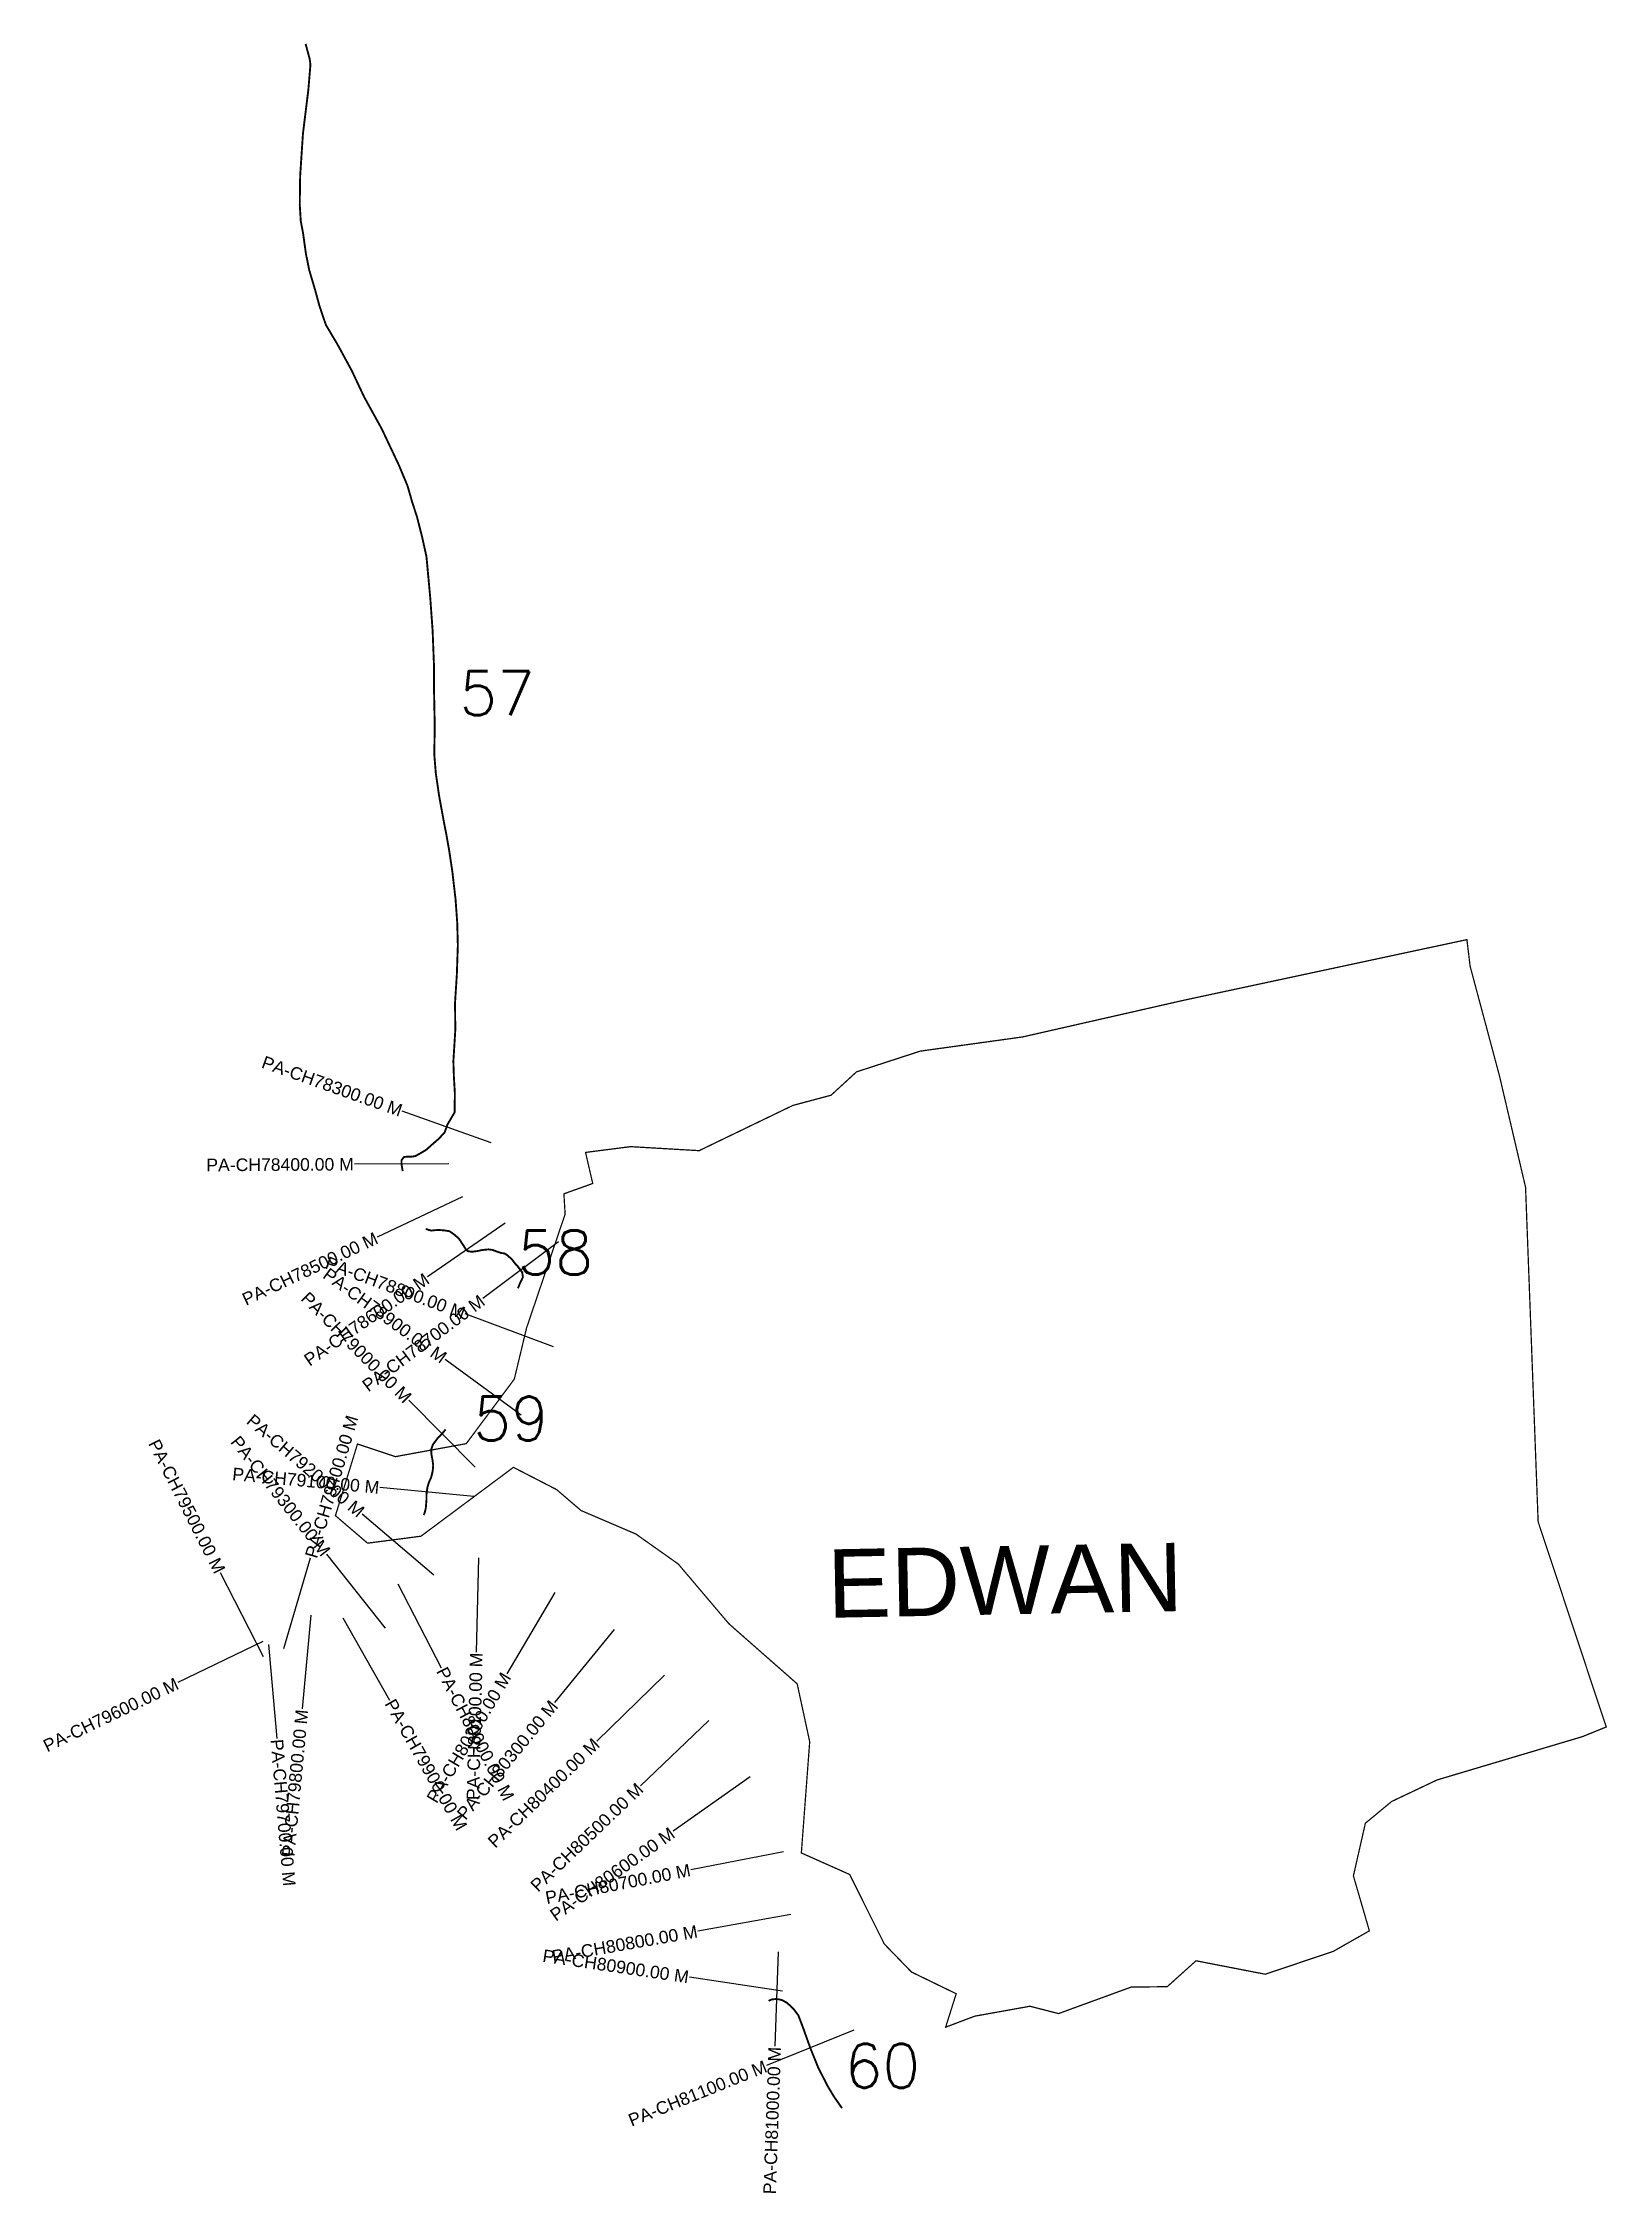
# Model space of a CAD drawing. Header units: metres. Extents: x 260375 to 262863, y 2161241 to 2164660.
import ezdxf
from ezdxf.enums import TextEntityAlignment as Align

# ---------------------------------------------------------------- set-up
doc = ezdxf.new("R2010")
doc.units = ezdxf.units.M
for name, color, linetype in [('CS', 134, 'Continuous'), ('CSMark', 6, 'Continuous'), ('NATURALLY PROTECTED', 3, 'Continuous'), ('VILLAGE NAME', 250, 'Continuous')]:
    doc.layers.add(name, color=color, linetype=linetype)
doc.styles.add('DynamicDimensions', font='arial.ttf')
doc.styles.get("Standard").update_dxf_attribs({"font": 'simplex.shx'})

msp = doc.modelspace()

# ---------------------------------------------------------------- linework, layer by layer
at = {"color": 6, "const_width": 2, "flags": 128}
msp.add_lwpolyline([(261238.3, 2162895.7), (261309.9, 2162904.9), (261418.9, 2162898.5), (261567.9, 2162970.4), (261628.8, 2162986.7), (261669.2, 2163023.8), (261770.7, 2163056.8), (261933.1, 2163079.3), (262190.7, 2163137.9), (262640, 2163234.1), (262645.1, 2163191.9), (262691.7, 2163017.8), (262733.3, 2162840.3), (262753.3, 2162308.4), (262861.6, 2161982), (262823.6, 2161966.6), (262592.6, 2161897.8), (262520.3, 2161863.5), (262478.5, 2161828.9), (262459.5, 2161745.2), (262484.9, 2161657.8), (262427.5, 2161625.2), (262319.3, 2161588.8), (262209.2, 2161610.2), (262163.4, 2161569), (262106.1, 2161568.4), (261990.5, 2161526.2), (261945.2, 2161537.9), (261857.2, 2161522.1), (261811, 2161504.6), (261827.8, 2161557.8), (261756.7, 2161592.3), (261713.4, 2161636.9), (261658.4, 2161747.4), (261581.5, 2161781.7), (261594.8, 2161958.5), (261574.9, 2162050.6), (261466.3, 2162146.1), (261385.8, 2162241.1), (261318.3, 2162288.9), (261231, 2162326.3), (261192.3, 2162359.5), (261123.6, 2162394.9), (260976.6, 2162285.4), (260891.6, 2162274.3), (260840.5, 2162318.1), (260875.6, 2162432.1), (260935.8, 2162411.9), (261048.6, 2162432.6), (261125, 2162535.2), (261144.5, 2162616.6), (261205.8, 2162797.5), (261203.9, 2162829.9), (261249.7, 2162846.3), (261238.3, 2162895.7)], dxfattribs=at)
at = {"layer": 'CS'}
for p, q in [((261088, 2162911), (260946.7, 2162961.3)), ((261020.7, 2162877.8), (260870.7, 2162877)), ((261042.6, 2162825.3), (260907, 2162761.2)), ((261110.3, 2162783.3), (260987.2, 2162697.6)), ((261195.1, 2162753.3), (261075.1, 2162663.3)), ((261187.1, 2162586.5), (261046.6, 2162638.9)), ((261135.9, 2162478.1), (261014.8, 2162566.5)), ((261062.7, 2162395), (260957.1, 2162501.6)), ((261060.5, 2162348.7), (260911.2, 2162362.7)), ((260997.2, 2162223.4), (260883.1, 2162320.7)), ((260758.6, 2162106.9), (260801, 2162250.8)), ((260920.1, 2162139.1), (260826.8, 2162256.6)), ((261068, 2162251.2), (261064.6, 2162101.2)), ((260725.9, 2162093.7), (260657.9, 2162227.4)), ((260939.7, 2162209.4), (261008.8, 2162076.2)), ((261189.5, 2162195.7), (261113, 2162066.7)), ((260801.5, 2162160), (260787.4, 2162010.7)), ((260852.5, 2162155.4), (260926.4, 2162024.9)), ((261283.9, 2162137.2), (261188.9, 2162021.2)), ((260725, 2162117.7), (260589.9, 2162052.7)), ((260725, 2162117.7), (260589.9, 2162052.7)), ((260734.1, 2162113.1), (260747.1, 2161963.6)), ((261364, 2162064.2), (261256.5, 2161959.7)), ((261434.2, 2161992.2), (261325.8, 2161888.5)), ((261500, 2161902.8), (261377.5, 2161816.2)), ((261553.1, 2161783.6), (261405.8, 2161754.9)), ((261564.8, 2161683.6), (261417.1, 2161657.5)), ((261544.7, 2161624.2), (261539.3, 2161474.3)), ((261551.7, 2161562.1), (261403.4, 2161584.1)), ((261665.2, 2161499.9), (261526.1, 2161443.7))]:
    msp.add_line(p, q, dxfattribs=at)
at = {"layer": 'NATURALLY PROTECTED', "const_width": 3, "flags": 128}
for points in [[(260793.1, 2164658.5), (260799.6, 2164634.5), (260800.8, 2164625.6), (260797.5, 2164586), (260788.9, 2164516.2), (260784.4, 2164448.4), (260783.8, 2164403), (260785.4, 2164376.6), (260789.1, 2164357.2), (260793.6, 2164324.7), (260798.9, 2164298.6), (260807.8, 2164268.7), (260815.4, 2164240.9), (260825.3, 2164211.8), (260844.4, 2164179.6), (260866.4, 2164139.1), (260886.3, 2164096.9), (260914.2, 2164046.3), (260941.2, 2163989.2), (260955.1, 2163956), (260962.8, 2163929.2), (260970.2, 2163906.7), (260978.4, 2163874.3), (260985.3, 2163843.3), (260988.4, 2163809.5), (260991.4, 2163776.7), (260995.1, 2163725.3), (260997.2, 2163671.4), (260997.3, 2163631.9), (260998.5, 2163572.6), (260997.7, 2163529.1), (261000.1, 2163499.3), (261005.3, 2163463.4), (261013.9, 2163416.4), (261017, 2163400.9), (261021.4, 2163376), (261026.4, 2163342.8), (261031.5, 2163298.8), (261034.2, 2163261.6), (261035.2, 2163224.8), (261033.6, 2163178.5), (261030.7, 2163133), (261031.2, 2163090.7), (261028.1, 2163040.9), (261028.9, 2163016.3), (261030.4, 2162991.3), (261030.2, 2162959.5), (261018.8, 2162940.4), (261014.3, 2162927.7), (261005, 2162917.6), (260994.8, 2162908.7), (260984.4, 2162899.5), (260975.6, 2162894.3), (260967.4, 2162889.8), (260961.3, 2162888.9), (260955.7, 2162889), (260949.8, 2162888.5), (260948.1, 2162886.8), (260945.6, 2162883.1), (260945.7, 2162876.6), (260947.5, 2162866)], [(260984.7, 2162774.8), (260985, 2162774.1), (260989, 2162772.3), (260993.7, 2162771.4), (260998.2, 2162772), (261005, 2162772.4), (261014.4, 2162771.6), (261022.1, 2162770.3), (261029.8, 2162764.9), (261035.9, 2162759.6), (261038.9, 2162755.9), (261041.2, 2162752), (261044.9, 2162746.7), (261047.1, 2162742.7), (261048.9, 2162740.2), (261051.6, 2162738.6), (261057.4, 2162737.7), (261065.5, 2162738.7), (261074, 2162740.5), (261084.1, 2162741.5), (261090.5, 2162740.6), (261098, 2162737.8), (261104, 2162735.7), (261109, 2162735.2), (261114, 2162732.2), (261121.5, 2162725.3), (261127.2, 2162717.7), (261130.3, 2162714.7), (261134.3, 2162709.4), (261137.6, 2162705), (261138.7, 2162697.4), (261136.5, 2162692.7), (261133.7, 2162686.9), (261130.8, 2162679.6)], [(261015.7, 2162455.2), (261011.2, 2162449.5), (261004, 2162442.4), (260995.4, 2162430.9), (260993.1, 2162423.8), (260993.2, 2162415.3), (260995.1, 2162405.5), (260996, 2162398), (260995.2, 2162388.9), (260992.8, 2162378.9), (260989.1, 2162370.9), (260986.9, 2162363.4), (260986, 2162357.4), (260985.3, 2162350.6), (260985.3, 2162342.7), (260984.2, 2162329.7), (260982.1, 2162321.5), (260980.8, 2162319.2)], [(261529.8, 2161546.1), (261530.4, 2161546.8), (261534.7, 2161548.8), (261540, 2161549.3), (261544.5, 2161549.2), (261551.7, 2161547.3), (261559, 2161543.1), (261569.2, 2161533.5), (261576.7, 2161523.5), (261584.5, 2161503.1), (261595.6, 2161471.9), (261608.6, 2161439.7), (261623.4, 2161410.9), (261633.6, 2161393.8), (261646.2, 2161375.9)]]:
    msp.add_lwpolyline(points, dxfattribs=at)

# ---------------------------------------------------------------- texts
at = {"char_height": 70, "attachment_point": 1}
for s, insert in [('57', (261037.6, 2163661)), ('58', (261130.2, 2162771.4)), ('59', (261059.8, 2162507.5)), ('60', (261650.5, 2161478.1))]:
    msp.add_mtext_dynamic_manual_height_columns(s, width=95.172, gutter_width=1, heights=[0], dxfattribs=dict(at, insert=insert))
at = {"layer": 'CSMark', "style": 'DynamicDimensions'}
for s, rotation, p in [('PA-CH78300.00 M', 340.3867, (260945.7, 2162961.7)), ('PA-CH78400.00 M', 0.3055, (260869.7, 2162877)), ('PA-CH78500.00 M', 25.2717, (260906.1, 2162760.8)), ('PA-CH78500.00 M', 25.2717, (260906.1, 2162760.8)), ('PA-CH78900.00 M', 323.8519, (261014, 2162567.1)), ('PA-CH78900.00 M', 323.8519, (261014, 2162567.1)), ('PA-CH78800.00 M', 339.5179, (261045.7, 2162639.3)), ('PA-CH78800.00 M', 339.5179, (261045.7, 2162639.3)), ('PA-CH78600.00 M', 34.8402, (260986.3, 2162697)), ('PA-CH78600.00 M', 34.8402, (260986.3, 2162697)), ('PA-CH79000.00 M', 314.7566, (260956.4, 2162502.3)), ('PA-CH79000.00 M', 314.7566, (260956.4, 2162502.3)), ('PA-CH78700.00 M', 36.8836, (261074.3, 2162662.7)), ('PA-CH79200.00 M', 319.5396, (260882.3, 2162321.4)), ('PA-CH79200.00 M', 319.5396, (260882.3, 2162321.4)), ('PA-CH79500.00 M', 296.9422, (260657.4, 2162228.3)), ('PA-CH79300.00 M', 308.4525, (260826.2, 2162257.4)), ('PA-CH79300.00 M', 308.4525, (260826.2, 2162257.4)), ('PA-CH79100.00 M', 354.6446, (260910.2, 2162362.8)), ('PA-CH79100.00 M', 354.6446, (260910.2, 2162362.8)), ('PA-CH80100.00 M', 88.6844, (261064.6, 2162100.2)), ('PA-CH80100.00 M', 88.6844, (261064.6, 2162100.2)), ('PA-CH79600.00 M', 25.7033, (260589, 2162052.2)), ('PA-CH80200.00 M', 59.3283, (261112.5, 2162065.9)), ('PA-CH80200.00 M', 59.3283, (261112.5, 2162065.9)), ('PA-CH80300.00 M', 50.6891, (261188.3, 2162020.4)), ('PA-CH80300.00 M', 50.6891, (261188.3, 2162020.4)), ('PA-CH79800.00 M', 84.597, (260787.3, 2162009.7)), ('PA-CH79800.00 M', 84.597, (260787.3, 2162009.7)), ('PA-CH80400.00 M', 44.2058, (261255.8, 2161959)), ('PA-CH80400.00 M', 44.2058, (261255.8, 2161959)), ('PA-CH80500.00 M', 43.7295, (261325.1, 2161887.8)), ('PA-CH80500.00 M', 43.7295, (261325.1, 2161887.8)), ('PA-CH80600.00 M', 35.2601, (261376.7, 2161815.7)), ('PA-CH80700.00 M', 11.0084, (261404.9, 2161754.8)), ('PA-CH80800.00 M', 9.9953, (261416.1, 2161657.3)), ('PA-CH80900.00 M', 351.5701, (261402.4, 2161584.3)), ('PA-CH81100.00 M', 21.9841, (261525.2, 2161443.3)), ('PA-CH81000.00 M', 87.9578, (261539.3, 2161473.3))]:
    msp.add_text(s, height=20, rotation=rotation, dxfattribs=at).set_placement(p, align=Align.MIDDLE_RIGHT)
for s, rotation, p in [('PA-CH79400.00 M', 73.5949, (260801.3, 2162251.7)), ('PA-CH79400.00 M', 73.5949, (260801.3, 2162251.7)), ('PA-CH80000.00 M', 297.3979, (261009.2, 2162075.3)), ('PA-CH80000.00 M', 297.3979, (261009.2, 2162075.3)), ('PA-CH79900.00 M', 299.5352, (260926.9, 2162024)), ('PA-CH79900.00 M', 299.5352, (260926.9, 2162024)), ('PA-CH79700.00 M', 274.9471, (260747.2, 2161962.6))]:
    msp.add_text(s, height=20, rotation=rotation, dxfattribs=at).set_placement(p, align=Align.MIDDLE_LEFT)
at = {"layer": 'VILLAGE NAME', "insert": (261621.7, 2162264.3), "char_height": 108.748, "attachment_point": 1, "rotation": 1.1028}
msp.add_mtext_dynamic_manual_height_columns('{\\fArial|b0|i0|c0|p34;EDWAN}', width=726.929, gutter_width=543.7, heights=[0], dxfattribs=at)

doc.saveas('drawing.dxf')
